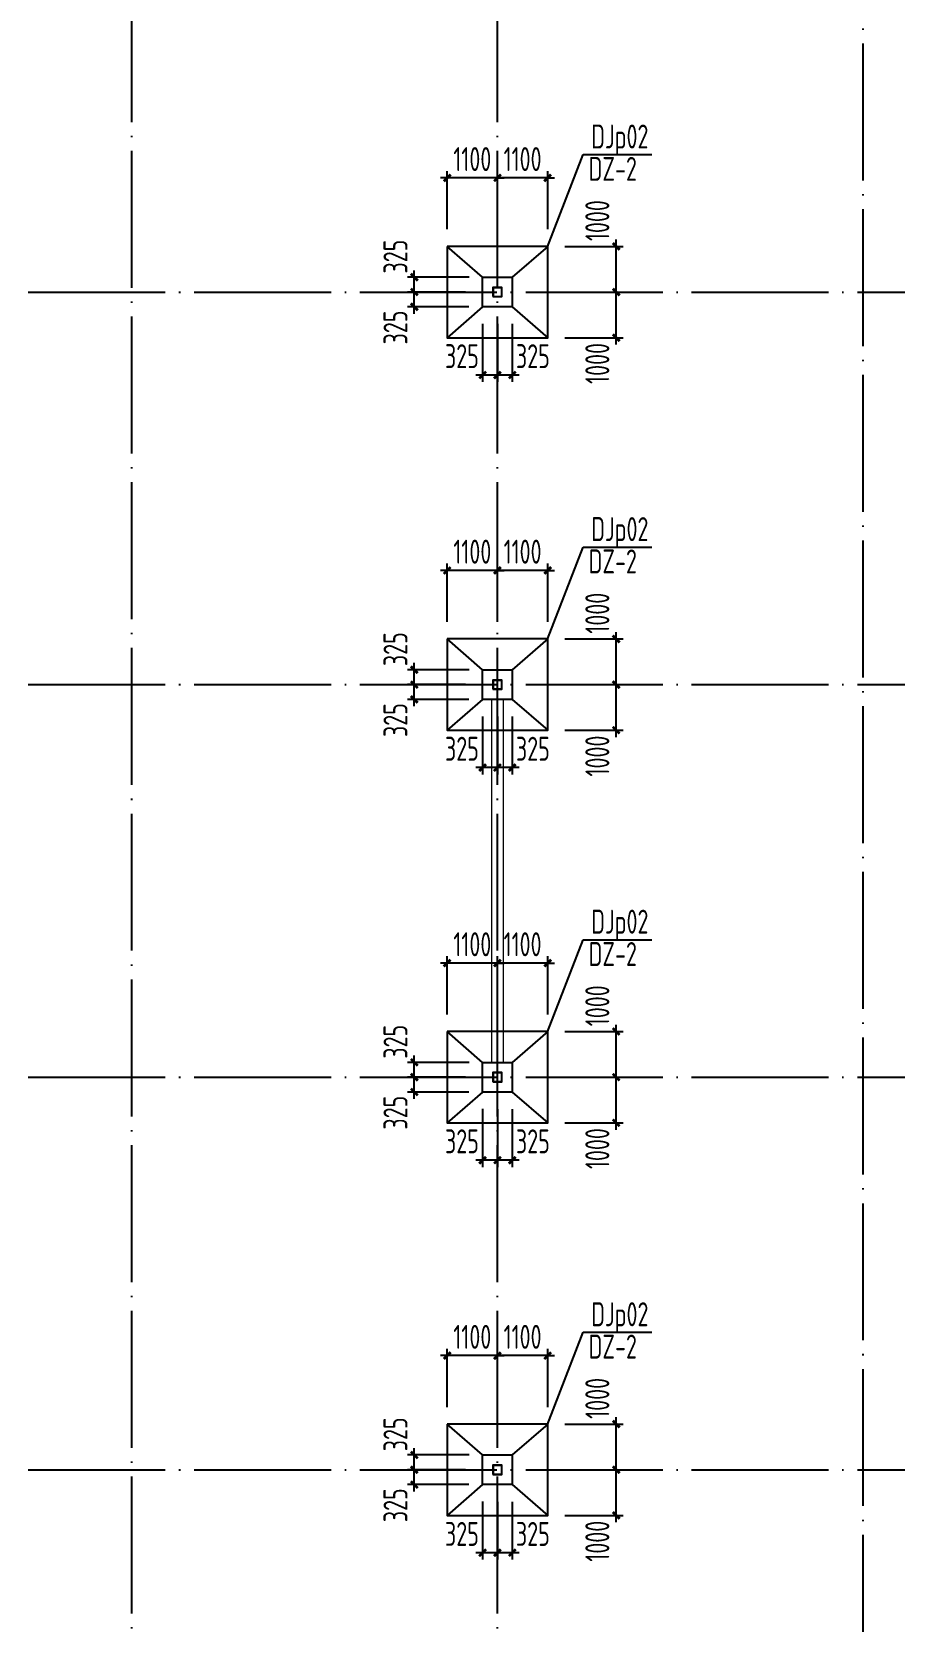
# Model space of a CAD drawing. Extents: x 899043 to 2598688, y -137197 to 211789.
# Drawn here: x 1148615 to 1167493, y 69834 to 104652 of the extents above; entities that cross this region are included whole.
import ezdxf

# ---------------------------------------------------------------- set-up
doc = ezdxf.new("R2010")
doc.units = 0
doc.header["$LTSCALE"] = 1500
doc.header["$MEASUREMENT"] = 0
doc.linetypes.add('DOTE', pattern=[2.42, 2, -0.2, 0.02, -0.2])
for name, color, linetype in [('AXIS', 3, 'Continuous'), ('BASE', 7, 'Continuous'), ('BASE_DIM', 3, 'Continuous'), ('BASE_NUM', 7, 'Continuous'), ('BASE_TEXT', 7, 'Continuous'), ('DIM', 3, 'Continuous'), ('M_Prof', 2, 'Continuous')]:
    doc.layers.add(name, color=color, linetype=linetype)
doc.layers.add('钢板标注', color=9, linetype='Continuous', lineweight=18)
doc.styles.add('TSSD_Dimension', font='Tssdeng.shx', dxfattribs={"width": 0.7, "bigfont": 'hztxt.shx'})
doc.styles.add('TSSD_Label', font='Tssdeng.shx', dxfattribs={"width": 0.7, "bigfont": 'hztxt.shx'})
doc.dimstyles.new('TSSD_150_150', dxfattribs={"dimtxt": 525, "dimasz": 150, "dimexe": 150, "dimexo": 375, "dimgap": 150, "dimtad": 1, "dimdec": 0, "dimzin": 0, "dimdsep": 46, "dimtxsty": 'TSSD_Dimension', "dimblk": 'ARCHTICK', "dimblk1": 'ARCHTICK', "dimblk2": 'ARCHTICK', "dimcen": 0, "dimdle": 150, "dimclrt": 7, "dimadec": 0, "dimazin": 0, "dimtfac": 1, "dimtdec": 0, "dimtix": 1, "dimtmove": 2, "dimatfit": 3, "dimfxl": 0, "dimtolj": 1, "dimtzin": 0, "dimarcsym": 0})

# ---------------------------------------------------------------- blocks, each defined once
blk = doc.blocks.new('A$C5AF141BB')
at = {"layer": 'AXIS', "color": 253, "linetype": 'DOTE'}
for p, q in [((8000, -5247.5), (8000, 123526.9)), ((16000, -5247.5), (16000, 123526.9)), ((24000, 123526.9), (24000, -5247.5)), ((-26941.1, 60000), (36323.2, 60000)), ((-26941.1, 51400), (36323.2, 51400)), ((-26941.1, 42800), (36323.2, 42800)), ((-26941.1, 34200), (36323.2, 34200))]:
    blk.add_line(p, q, dxfattribs=at)
blk = doc.blocks.new('A$C0BB32EA6')
at = {"layer": 'M_Prof'}
for points in [[(37900, -59500), (38100, -59500), (38100, -59300), (37900, -59300)], [(37906, -59494), (38094, -59494), (38094, -59306), (37906, -59306)], [(37900, -68100), (38100, -68100), (38100, -67900), (37900, -67900)], [(37906, -68094), (38094, -68094), (38094, -67906), (37906, -67906)], [(37900, -76700), (38100, -76700), (38100, -76500), (37900, -76500)], [(37906, -76694), (38094, -76694), (38094, -76506), (37906, -76506)], [(37900, -85300), (38100, -85300), (38100, -85100), (37900, -85100)], [(37906, -85294), (38094, -85294), (38094, -85106), (37906, -85106)]]:
    blk.add_lwpolyline(points, close=True, dxfattribs=at)
blk = doc.blocks.new('A$C2EA612DB')
at = {"layer": 'M_Prof'}
blk.add_blockref('A$C0BB32EA6', (-54000, 110765), dxfattribs=at)
blk = doc.blocks.new('_ArchTick')
at = {"color": 0, "linetype": 'ByBlock', "const_width": 0.4}
blk.add_lwpolyline([(-0.5, -0.5), (0.5, 0.5)], dxfattribs=at)
blk = doc.blocks.new('*D1433')
at = {"layer": 'BASE_DIM', "color": 0, "lineweight": -2}
for p, q in [((1158808, 101451), (1158658, 101451)), ((1158808, 100326), (1158808, 101601)), ((1159908, 101451), (1158808, 101451)), ((1159908, 100326), (1159908, 101601)), ((1159908, 101451), (1160058, 101451))]:
    blk.add_line(p, q, dxfattribs=at)
at = {"layer": 'Defpoints', "color": 0}
for p in [(1158808, 101451), (1158808, 99951), (1159908, 99951)]:
    blk.add_point(p, dxfattribs=at)
at = {"layer": 'BASE_DIM', "color": 0, "lineweight": -2, "xscale": 150, "yscale": 150, "zscale": 150}
for p, rotation in [((1158808, 101451), 359.9999997668615), ((1159908, 101451), 179.9999997668616)]:
    blk.add_blockref('_ArchTick', p, dxfattribs=dict(at, rotation=rotation))
at = {"layer": 'BASE_DIM', "color": 7, "insert": (1159358, 101863), "char_height": 525, "attachment_point": 5, "rotation": 360, "style": 'TSSD_Dimension'}
blk.add_mtext('\\A1;1100', dxfattribs=at)
blk = doc.blocks.new('*D1434')
at = {"layer": 'BASE_DIM', "color": 0, "lineweight": -2}
for p, q in [((1157708, 101451), (1157558, 101451)), ((1157708, 100326), (1157708, 101601)), ((1158808, 101451), (1157708, 101451)), ((1158808, 100326), (1158808, 101601)), ((1158808, 101451), (1158958, 101451))]:
    blk.add_line(p, q, dxfattribs=at)
at = {"layer": 'Defpoints', "color": 0}
for p in [(1157708, 101451), (1157708, 99951), (1158808, 99951)]:
    blk.add_point(p, dxfattribs=at)
at = {"layer": 'BASE_DIM', "color": 0, "lineweight": -2, "xscale": 150, "yscale": 150, "zscale": 150}
for p, rotation in [((1157708, 101451), 359.9999997668494), ((1158808, 101451), 179.9999997668494)]:
    blk.add_blockref('_ArchTick', p, dxfattribs=dict(at, rotation=rotation))
at = {"layer": 'BASE_DIM', "color": 7, "insert": (1158258, 101863), "char_height": 525, "attachment_point": 5, "rotation": 360, "style": 'TSSD_Dimension'}
blk.add_mtext('\\A1;1100', dxfattribs=at)
blk = doc.blocks.new('*D1435')
at = {"layer": 'BASE_DIM', "color": 0, "lineweight": -2}
for p, q in [((1160283, 98951), (1161558, 98951)), ((1161408, 97801), (1161408, 99101)), ((1160283, 97951), (1161558, 97951))]:
    blk.add_line(p, q, dxfattribs=at)
at = {"layer": 'Defpoints', "color": 0}
for p in [(1159908, 98951), (1161408, 98951), (1159908, 97951)]:
    blk.add_point(p, dxfattribs=at)
at = {"layer": 'BASE_DIM', "color": 0, "lineweight": -2, "xscale": 150, "yscale": 150, "zscale": 150}
for p, rotation in [((1161408, 98951), 90), ((1161408, 97951), 270)]:
    blk.add_blockref('_ArchTick', p, dxfattribs=dict(at, rotation=rotation))
at = {"layer": 'BASE_DIM', "color": 7, "insert": (1160995, 97386), "char_height": 525, "attachment_point": 5, "rotation": 90, "style": 'TSSD_Dimension'}
blk.add_mtext('\\A1;1000', dxfattribs=at)
blk = doc.blocks.new('*D1436')
at = {"layer": 'BASE_DIM', "color": 0, "lineweight": -2}
for p, q in [((1160283, 99951), (1161558, 99951)), ((1161408, 98801), (1161408, 100101)), ((1160283, 98951), (1161558, 98951))]:
    blk.add_line(p, q, dxfattribs=at)
at = {"layer": 'Defpoints', "color": 0}
for p in [(1159908, 99951), (1161408, 99951), (1159908, 98951)]:
    blk.add_point(p, dxfattribs=at)
at = {"layer": 'BASE_DIM', "color": 0, "lineweight": -2, "xscale": 150, "yscale": 150, "zscale": 150}
for p, rotation in [((1161408, 99951), 90), ((1161408, 98951), 270)]:
    blk.add_blockref('_ArchTick', p, dxfattribs=dict(at, rotation=rotation))
at = {"layer": 'BASE_DIM', "color": 7, "insert": (1160995, 100515), "char_height": 525, "attachment_point": 5, "rotation": 90, "style": 'TSSD_Dimension'}
blk.add_mtext('\\A1;1000', dxfattribs=at)
blk = doc.blocks.new('*D1437')
at = {"layer": 'Defpoints', "color": 0}
for p in [(1158808, 98626), (1159133, 98626), (1158808, 97133)]:
    blk.add_point(p, dxfattribs=at)
at = {"layer": 'DIM', "color": 0, "lineweight": -2}
for p, q in [((1158808, 98251), (1158808, 96983)), ((1159133, 98251), (1159133, 96983)), ((1159283, 97133), (1158658, 97133))]:
    blk.add_line(p, q, dxfattribs=at)
at = {"layer": 'DIM', "color": 0, "lineweight": -2, "xscale": 150, "yscale": 150, "zscale": 150}
for p, rotation in [((1158808, 97133), 179.9999997732164), ((1159133, 97133), 359.9999997732164)]:
    blk.add_blockref('_ArchTick', p, dxfattribs=dict(at, rotation=rotation))
at = {"layer": 'DIM', "color": 7, "insert": (1159584, 97546), "char_height": 525, "attachment_point": 5, "rotation": 360, "style": 'TSSD_Dimension'}
blk.add_mtext('\\A1;325', dxfattribs=at)
blk = doc.blocks.new('*D1438')
at = {"layer": 'Defpoints', "color": 0}
for p in [(1158483, 98631), (1158808, 98626), (1158483, 97133)]:
    blk.add_point(p, dxfattribs=at)
at = {"layer": 'DIM', "color": 0, "lineweight": -2}
for p, q in [((1158483, 98256), (1158483, 96983)), ((1158808, 98251), (1158808, 96983)), ((1158958, 97133), (1158333, 97133))]:
    blk.add_line(p, q, dxfattribs=at)
at = {"layer": 'DIM', "color": 0, "lineweight": -2, "xscale": 150, "yscale": 150, "zscale": 150}
for p, rotation in [((1158483, 97133), 179.9999997732164), ((1158808, 97133), 359.9999997732164)]:
    blk.add_blockref('_ArchTick', p, dxfattribs=dict(at, rotation=rotation))
at = {"layer": 'DIM', "color": 7, "insert": (1158031, 97546), "char_height": 525, "attachment_point": 5, "rotation": 360, "style": 'TSSD_Dimension'}
blk.add_mtext('\\A1;325', dxfattribs=at)
blk = doc.blocks.new('*D1439')
at = {"layer": 'Defpoints', "color": 0}
for p in [(1156988, 98951), (1158483, 98951), (1158560, 98626)]:
    blk.add_point(p, dxfattribs=at)
at = {"layer": 'DIM', "color": 0, "lineweight": -2}
for p, q in [((1158108, 98951), (1156838, 98951)), ((1156988, 98476), (1156988, 99101)), ((1158185, 98626), (1156838, 98626))]:
    blk.add_line(p, q, dxfattribs=at)
at = {"layer": 'DIM', "color": 0, "lineweight": -2, "xscale": 150, "yscale": 150, "zscale": 150}
for p, rotation in [((1156988, 98951), 90), ((1156988, 98626), 270)]:
    blk.add_blockref('_ArchTick', p, dxfattribs=dict(at, rotation=rotation))
at = {"layer": 'DIM', "color": 7, "insert": (1156576, 98174), "char_height": 525, "attachment_point": 5, "rotation": 90, "style": 'TSSD_Dimension'}
blk.add_mtext('\\A1;325', dxfattribs=at)
blk = doc.blocks.new('*D1440')
at = {"layer": 'Defpoints', "color": 0}
for p in [(1156988, 99276), (1158561, 99276), (1158483, 98951)]:
    blk.add_point(p, dxfattribs=at)
at = {"layer": 'DIM', "color": 0, "lineweight": -2}
for p, q in [((1158186, 99276), (1156838, 99276)), ((1156988, 98801), (1156988, 99426)), ((1158108, 98951), (1156838, 98951))]:
    blk.add_line(p, q, dxfattribs=at)
at = {"layer": 'DIM', "color": 0, "lineweight": -2, "xscale": 150, "yscale": 150, "zscale": 150}
for p, rotation in [((1156988, 99276), 90), ((1156988, 98951), 270)]:
    blk.add_blockref('_ArchTick', p, dxfattribs=dict(at, rotation=rotation))
at = {"layer": 'DIM', "color": 7, "insert": (1156576, 99727), "char_height": 525, "attachment_point": 5, "rotation": 90, "style": 'TSSD_Dimension'}
blk.add_mtext('\\A1;325', dxfattribs=at)
blk = doc.blocks.new('*D1441')
at = {"layer": 'BASE_DIM', "color": 0, "lineweight": -2}
for p, q in [((1158808, 91726), (1158808, 93001)), ((1159908, 91726), (1159908, 93001)), ((1158808, 92851), (1158658, 92851)), ((1159908, 92851), (1158808, 92851)), ((1159908, 92851), (1160058, 92851))]:
    blk.add_line(p, q, dxfattribs=at)
at = {"layer": 'Defpoints', "color": 0}
for p in [(1158808, 92851), (1158808, 91351), (1159908, 91351)]:
    blk.add_point(p, dxfattribs=at)
at = {"layer": 'BASE_DIM', "color": 0, "lineweight": -2, "xscale": 150, "yscale": 150, "zscale": 150}
for p, rotation in [((1158808, 92851), 359.9999997668615), ((1159908, 92851), 179.9999997668616)]:
    blk.add_blockref('_ArchTick', p, dxfattribs=dict(at, rotation=rotation))
at = {"layer": 'BASE_DIM', "color": 7, "insert": (1159358, 93263), "char_height": 525, "attachment_point": 5, "rotation": 360, "style": 'TSSD_Dimension'}
blk.add_mtext('\\A1;1100', dxfattribs=at)
blk = doc.blocks.new('*D1442')
at = {"layer": 'BASE_DIM', "color": 0, "lineweight": -2}
for p, q in [((1157708, 91726), (1157708, 93001)), ((1158808, 91726), (1158808, 93001)), ((1157708, 92851), (1157558, 92851)), ((1158808, 92851), (1157708, 92851)), ((1158808, 92851), (1158958, 92851))]:
    blk.add_line(p, q, dxfattribs=at)
at = {"layer": 'Defpoints', "color": 0}
for p in [(1157708, 92851), (1157708, 91351), (1158808, 91351)]:
    blk.add_point(p, dxfattribs=at)
at = {"layer": 'BASE_DIM', "color": 0, "lineweight": -2, "xscale": 150, "yscale": 150, "zscale": 150}
for p, rotation in [((1157708, 92851), 359.9999997668494), ((1158808, 92851), 179.9999997668494)]:
    blk.add_blockref('_ArchTick', p, dxfattribs=dict(at, rotation=rotation))
at = {"layer": 'BASE_DIM', "color": 7, "insert": (1158258, 93263), "char_height": 525, "attachment_point": 5, "rotation": 360, "style": 'TSSD_Dimension'}
blk.add_mtext('\\A1;1100', dxfattribs=at)
blk = doc.blocks.new('*D1443')
at = {"layer": 'BASE_DIM', "color": 0, "lineweight": -2}
for p, q in [((1160283, 90351), (1161558, 90351)), ((1161408, 89201), (1161408, 90501)), ((1160283, 89351), (1161558, 89351))]:
    blk.add_line(p, q, dxfattribs=at)
at = {"layer": 'Defpoints', "color": 0}
for p in [(1159908, 90351), (1161408, 90351), (1159908, 89351)]:
    blk.add_point(p, dxfattribs=at)
at = {"layer": 'BASE_DIM', "color": 0, "lineweight": -2, "xscale": 150, "yscale": 150, "zscale": 150}
for p, rotation in [((1161408, 90351), 90), ((1161408, 89351), 270)]:
    blk.add_blockref('_ArchTick', p, dxfattribs=dict(at, rotation=rotation))
at = {"layer": 'BASE_DIM', "color": 7, "insert": (1160995, 88786), "char_height": 525, "attachment_point": 5, "rotation": 90, "style": 'TSSD_Dimension'}
blk.add_mtext('\\A1;1000', dxfattribs=at)
blk = doc.blocks.new('*D1444')
at = {"layer": 'BASE_DIM', "color": 0, "lineweight": -2}
for p, q in [((1160283, 91351), (1161558, 91351)), ((1161408, 90201), (1161408, 91501)), ((1160283, 90351), (1161558, 90351))]:
    blk.add_line(p, q, dxfattribs=at)
at = {"layer": 'Defpoints', "color": 0}
for p in [(1159908, 91351), (1161408, 91351), (1159908, 90351)]:
    blk.add_point(p, dxfattribs=at)
at = {"layer": 'BASE_DIM', "color": 0, "lineweight": -2, "xscale": 150, "yscale": 150, "zscale": 150}
for p, rotation in [((1161408, 91351), 90), ((1161408, 90351), 270)]:
    blk.add_blockref('_ArchTick', p, dxfattribs=dict(at, rotation=rotation))
at = {"layer": 'BASE_DIM', "color": 7, "insert": (1160995, 91915), "char_height": 525, "attachment_point": 5, "rotation": 90, "style": 'TSSD_Dimension'}
blk.add_mtext('\\A1;1000', dxfattribs=at)
blk = doc.blocks.new('*D1445')
at = {"layer": 'Defpoints', "color": 0}
for p in [(1158808, 90026), (1159133, 90026), (1158808, 88533)]:
    blk.add_point(p, dxfattribs=at)
at = {"layer": 'DIM', "color": 0, "lineweight": -2}
for p, q in [((1158808, 89651), (1158808, 88383)), ((1159133, 89651), (1159133, 88383)), ((1159283, 88533), (1158658, 88533))]:
    blk.add_line(p, q, dxfattribs=at)
at = {"layer": 'DIM', "color": 0, "lineweight": -2, "xscale": 150, "yscale": 150, "zscale": 150}
for p, rotation in [((1158808, 88533), 179.9999997732164), ((1159133, 88533), 359.9999997732164)]:
    blk.add_blockref('_ArchTick', p, dxfattribs=dict(at, rotation=rotation))
at = {"layer": 'DIM', "color": 7, "insert": (1159584, 88946), "char_height": 525, "attachment_point": 5, "rotation": 360, "style": 'TSSD_Dimension'}
blk.add_mtext('\\A1;325', dxfattribs=at)
blk = doc.blocks.new('*D1446')
at = {"layer": 'Defpoints', "color": 0}
for p in [(1158483, 90031), (1158808, 90026), (1158483, 88533)]:
    blk.add_point(p, dxfattribs=at)
at = {"layer": 'DIM', "color": 0, "lineweight": -2}
for p, q in [((1158483, 89656), (1158483, 88383)), ((1158808, 89651), (1158808, 88383)), ((1158958, 88533), (1158333, 88533))]:
    blk.add_line(p, q, dxfattribs=at)
at = {"layer": 'DIM', "color": 0, "lineweight": -2, "xscale": 150, "yscale": 150, "zscale": 150}
for p, rotation in [((1158483, 88533), 179.9999997732164), ((1158808, 88533), 359.9999997732164)]:
    blk.add_blockref('_ArchTick', p, dxfattribs=dict(at, rotation=rotation))
at = {"layer": 'DIM', "color": 7, "insert": (1158031, 88946), "char_height": 525, "attachment_point": 5, "rotation": 360, "style": 'TSSD_Dimension'}
blk.add_mtext('\\A1;325', dxfattribs=at)
blk = doc.blocks.new('*D1383')
at = {"layer": 'Defpoints', "color": 0}
for p in [(1156988, 90351), (1158483, 90351), (1158560, 90026)]:
    blk.add_point(p, dxfattribs=at)
at = {"layer": 'DIM', "color": 0, "lineweight": -2}
for p, q in [((1158108, 90351), (1156838, 90351)), ((1156988, 89876), (1156988, 90501)), ((1158185, 90026), (1156838, 90026))]:
    blk.add_line(p, q, dxfattribs=at)
at = {"layer": 'DIM', "color": 0, "lineweight": -2, "xscale": 150, "yscale": 150, "zscale": 150}
for p, rotation in [((1156988, 90351), 90), ((1156988, 90026), 270)]:
    blk.add_blockref('_ArchTick', p, dxfattribs=dict(at, rotation=rotation))
at = {"layer": 'DIM', "color": 7, "insert": (1156576, 89574), "char_height": 525, "attachment_point": 5, "rotation": 90, "style": 'TSSD_Dimension'}
blk.add_mtext('\\A1;325', dxfattribs=at)
blk = doc.blocks.new('*D1384')
at = {"layer": 'Defpoints', "color": 0}
for p in [(1156988, 90676), (1158561, 90676), (1158483, 90351)]:
    blk.add_point(p, dxfattribs=at)
at = {"layer": 'DIM', "color": 0, "lineweight": -2}
for p, q in [((1158186, 90676), (1156838, 90676)), ((1156988, 90201), (1156988, 90826)), ((1158108, 90351), (1156838, 90351))]:
    blk.add_line(p, q, dxfattribs=at)
at = {"layer": 'DIM', "color": 0, "lineweight": -2, "xscale": 150, "yscale": 150, "zscale": 150}
for p, rotation in [((1156988, 90676), 90), ((1156988, 90351), 270)]:
    blk.add_blockref('_ArchTick', p, dxfattribs=dict(at, rotation=rotation))
at = {"layer": 'DIM', "color": 7, "insert": (1156576, 91127), "char_height": 525, "attachment_point": 5, "rotation": 90, "style": 'TSSD_Dimension'}
blk.add_mtext('\\A1;325', dxfattribs=at)
blk = doc.blocks.new('*D1385')
at = {"layer": 'BASE_DIM', "color": 0, "lineweight": -2}
for p, q in [((1158808, 83126), (1158808, 84401)), ((1159908, 83126), (1159908, 84401)), ((1158808, 84251), (1158658, 84251)), ((1159908, 84251), (1158808, 84251)), ((1159908, 84251), (1160058, 84251))]:
    blk.add_line(p, q, dxfattribs=at)
at = {"layer": 'Defpoints', "color": 0}
for p in [(1158808, 84251), (1158808, 82751), (1159908, 82751)]:
    blk.add_point(p, dxfattribs=at)
at = {"layer": 'BASE_DIM', "color": 0, "lineweight": -2, "xscale": 150, "yscale": 150, "zscale": 150}
for p, rotation in [((1158808, 84251), 359.9999997668615), ((1159908, 84251), 179.9999997668616)]:
    blk.add_blockref('_ArchTick', p, dxfattribs=dict(at, rotation=rotation))
at = {"layer": 'BASE_DIM', "color": 7, "insert": (1159358, 84663), "char_height": 525, "attachment_point": 5, "rotation": 360, "style": 'TSSD_Dimension'}
blk.add_mtext('\\A1;1100', dxfattribs=at)
blk = doc.blocks.new('*D1386')
at = {"layer": 'BASE_DIM', "color": 0, "lineweight": -2}
for p, q in [((1157708, 83126), (1157708, 84401)), ((1158808, 83126), (1158808, 84401)), ((1157708, 84251), (1157558, 84251)), ((1158808, 84251), (1157708, 84251)), ((1158808, 84251), (1158958, 84251))]:
    blk.add_line(p, q, dxfattribs=at)
at = {"layer": 'Defpoints', "color": 0}
for p in [(1157708, 84251), (1157708, 82751), (1158808, 82751)]:
    blk.add_point(p, dxfattribs=at)
at = {"layer": 'BASE_DIM', "color": 0, "lineweight": -2, "xscale": 150, "yscale": 150, "zscale": 150}
for p, rotation in [((1157708, 84251), 359.9999997668494), ((1158808, 84251), 179.9999997668494)]:
    blk.add_blockref('_ArchTick', p, dxfattribs=dict(at, rotation=rotation))
at = {"layer": 'BASE_DIM', "color": 7, "insert": (1158258, 84663), "char_height": 525, "attachment_point": 5, "rotation": 360, "style": 'TSSD_Dimension'}
blk.add_mtext('\\A1;1100', dxfattribs=at)
blk = doc.blocks.new('*D1387')
at = {"layer": 'BASE_DIM', "color": 0, "lineweight": -2}
for p, q in [((1161408, 80601), (1161408, 81901)), ((1160283, 81751), (1161558, 81751)), ((1160283, 80751), (1161558, 80751))]:
    blk.add_line(p, q, dxfattribs=at)
at = {"layer": 'Defpoints', "color": 0}
for p in [(1159908, 81751), (1161408, 81751), (1159908, 80751)]:
    blk.add_point(p, dxfattribs=at)
at = {"layer": 'BASE_DIM', "color": 0, "lineweight": -2, "xscale": 150, "yscale": 150, "zscale": 150}
for p, rotation in [((1161408, 81751), 90), ((1161408, 80751), 270)]:
    blk.add_blockref('_ArchTick', p, dxfattribs=dict(at, rotation=rotation))
at = {"layer": 'BASE_DIM', "color": 7, "insert": (1160995, 80186), "char_height": 525, "attachment_point": 5, "rotation": 90, "style": 'TSSD_Dimension'}
blk.add_mtext('\\A1;1000', dxfattribs=at)
blk = doc.blocks.new('*D1388')
at = {"layer": 'BASE_DIM', "color": 0, "lineweight": -2}
for p, q in [((1161408, 81601), (1161408, 82901)), ((1160283, 82751), (1161558, 82751)), ((1160283, 81751), (1161558, 81751))]:
    blk.add_line(p, q, dxfattribs=at)
at = {"layer": 'Defpoints', "color": 0}
for p in [(1159908, 82751), (1161408, 82751), (1159908, 81751)]:
    blk.add_point(p, dxfattribs=at)
at = {"layer": 'BASE_DIM', "color": 0, "lineweight": -2, "xscale": 150, "yscale": 150, "zscale": 150}
for p, rotation in [((1161408, 82751), 90), ((1161408, 81751), 270)]:
    blk.add_blockref('_ArchTick', p, dxfattribs=dict(at, rotation=rotation))
at = {"layer": 'BASE_DIM', "color": 7, "insert": (1160995, 83315), "char_height": 525, "attachment_point": 5, "rotation": 90, "style": 'TSSD_Dimension'}
blk.add_mtext('\\A1;1000', dxfattribs=at)
blk = doc.blocks.new('*D1389')
at = {"layer": 'Defpoints', "color": 0}
for p in [(1158808, 81426), (1159133, 81426), (1158808, 79933)]:
    blk.add_point(p, dxfattribs=at)
at = {"layer": 'DIM', "color": 0, "lineweight": -2}
for p, q in [((1158808, 81051), (1158808, 79783)), ((1159133, 81051), (1159133, 79783)), ((1159283, 79933), (1158658, 79933))]:
    blk.add_line(p, q, dxfattribs=at)
at = {"layer": 'DIM', "color": 0, "lineweight": -2, "xscale": 150, "yscale": 150, "zscale": 150}
for p, rotation in [((1158808, 79933), 179.9999997732164), ((1159133, 79933), 359.9999997732164)]:
    blk.add_blockref('_ArchTick', p, dxfattribs=dict(at, rotation=rotation))
at = {"layer": 'DIM', "color": 7, "insert": (1159584, 80346), "char_height": 525, "attachment_point": 5, "rotation": 360, "style": 'TSSD_Dimension'}
blk.add_mtext('\\A1;325', dxfattribs=at)
blk = doc.blocks.new('*D1390')
at = {"layer": 'Defpoints', "color": 0}
for p in [(1158483, 81431), (1158808, 81426), (1158483, 79933)]:
    blk.add_point(p, dxfattribs=at)
at = {"layer": 'DIM', "color": 0, "lineweight": -2}
for p, q in [((1158483, 81056), (1158483, 79783)), ((1158808, 81051), (1158808, 79783)), ((1158958, 79933), (1158333, 79933))]:
    blk.add_line(p, q, dxfattribs=at)
at = {"layer": 'DIM', "color": 0, "lineweight": -2, "xscale": 150, "yscale": 150, "zscale": 150}
for p, rotation in [((1158483, 79933), 179.9999997732164), ((1158808, 79933), 359.9999997732164)]:
    blk.add_blockref('_ArchTick', p, dxfattribs=dict(at, rotation=rotation))
at = {"layer": 'DIM', "color": 7, "insert": (1158031, 80346), "char_height": 525, "attachment_point": 5, "rotation": 360, "style": 'TSSD_Dimension'}
blk.add_mtext('\\A1;325', dxfattribs=at)
blk = doc.blocks.new('*D1391')
at = {"layer": 'Defpoints', "color": 0}
for p in [(1156988, 81751), (1158483, 81751), (1158560, 81426)]:
    blk.add_point(p, dxfattribs=at)
at = {"layer": 'DIM', "color": 0, "lineweight": -2}
for p, q in [((1156988, 81276), (1156988, 81901)), ((1158108, 81751), (1156838, 81751)), ((1158185, 81426), (1156838, 81426))]:
    blk.add_line(p, q, dxfattribs=at)
at = {"layer": 'DIM', "color": 0, "lineweight": -2, "xscale": 150, "yscale": 150, "zscale": 150}
for p, rotation in [((1156988, 81751), 90), ((1156988, 81426), 270)]:
    blk.add_blockref('_ArchTick', p, dxfattribs=dict(at, rotation=rotation))
at = {"layer": 'DIM', "color": 7, "insert": (1156576, 80974), "char_height": 525, "attachment_point": 5, "rotation": 90, "style": 'TSSD_Dimension'}
blk.add_mtext('\\A1;325', dxfattribs=at)
blk = doc.blocks.new('*D1392')
at = {"layer": 'Defpoints', "color": 0}
for p in [(1156988, 82076), (1158561, 82076), (1158483, 81751)]:
    blk.add_point(p, dxfattribs=at)
at = {"layer": 'DIM', "color": 0, "lineweight": -2}
for p, q in [((1156988, 81601), (1156988, 82226)), ((1158186, 82076), (1156838, 82076)), ((1158108, 81751), (1156838, 81751))]:
    blk.add_line(p, q, dxfattribs=at)
at = {"layer": 'DIM', "color": 0, "lineweight": -2, "xscale": 150, "yscale": 150, "zscale": 150}
for p, rotation in [((1156988, 82076), 90), ((1156988, 81751), 270)]:
    blk.add_blockref('_ArchTick', p, dxfattribs=dict(at, rotation=rotation))
at = {"layer": 'DIM', "color": 7, "insert": (1156576, 82527), "char_height": 525, "attachment_point": 5, "rotation": 90, "style": 'TSSD_Dimension'}
blk.add_mtext('\\A1;325', dxfattribs=at)
blk = doc.blocks.new('*D1393')
at = {"layer": 'BASE_DIM', "color": 0, "lineweight": -2}
for p, q in [((1158808, 75651), (1158658, 75651)), ((1158808, 74526), (1158808, 75801)), ((1159908, 75651), (1158808, 75651)), ((1159908, 74526), (1159908, 75801)), ((1159908, 75651), (1160058, 75651))]:
    blk.add_line(p, q, dxfattribs=at)
at = {"layer": 'Defpoints', "color": 0}
for p in [(1158808, 75651), (1158808, 74151), (1159908, 74151)]:
    blk.add_point(p, dxfattribs=at)
at = {"layer": 'BASE_DIM', "color": 0, "lineweight": -2, "xscale": 150, "yscale": 150, "zscale": 150}
for p, rotation in [((1158808, 75651), 359.9999997668615), ((1159908, 75651), 179.9999997668616)]:
    blk.add_blockref('_ArchTick', p, dxfattribs=dict(at, rotation=rotation))
at = {"layer": 'BASE_DIM', "color": 7, "insert": (1159358, 76063), "char_height": 525, "attachment_point": 5, "rotation": 360, "style": 'TSSD_Dimension'}
blk.add_mtext('\\A1;1100', dxfattribs=at)
blk = doc.blocks.new('*D1394')
at = {"layer": 'BASE_DIM', "color": 0, "lineweight": -2}
for p, q in [((1157708, 75651), (1157558, 75651)), ((1157708, 74526), (1157708, 75801)), ((1158808, 75651), (1157708, 75651)), ((1158808, 74526), (1158808, 75801)), ((1158808, 75651), (1158958, 75651))]:
    blk.add_line(p, q, dxfattribs=at)
at = {"layer": 'Defpoints', "color": 0}
for p in [(1157708, 75651), (1157708, 74151), (1158808, 74151)]:
    blk.add_point(p, dxfattribs=at)
at = {"layer": 'BASE_DIM', "color": 0, "lineweight": -2, "xscale": 150, "yscale": 150, "zscale": 150}
for p, rotation in [((1157708, 75651), 359.9999997668494), ((1158808, 75651), 179.9999997668494)]:
    blk.add_blockref('_ArchTick', p, dxfattribs=dict(at, rotation=rotation))
at = {"layer": 'BASE_DIM', "color": 7, "insert": (1158258, 76063), "char_height": 525, "attachment_point": 5, "rotation": 360, "style": 'TSSD_Dimension'}
blk.add_mtext('\\A1;1100', dxfattribs=at)
blk = doc.blocks.new('*D1395')
at = {"layer": 'BASE_DIM', "color": 0, "lineweight": -2}
for p, q in [((1160283, 73151), (1161558, 73151)), ((1161408, 72001), (1161408, 73301)), ((1160283, 72151), (1161558, 72151))]:
    blk.add_line(p, q, dxfattribs=at)
at = {"layer": 'Defpoints', "color": 0}
for p in [(1159908, 73151), (1161408, 73151), (1159908, 72151)]:
    blk.add_point(p, dxfattribs=at)
at = {"layer": 'BASE_DIM', "color": 0, "lineweight": -2, "xscale": 150, "yscale": 150, "zscale": 150}
for p, rotation in [((1161408, 73151), 90), ((1161408, 72151), 270)]:
    blk.add_blockref('_ArchTick', p, dxfattribs=dict(at, rotation=rotation))
at = {"layer": 'BASE_DIM', "color": 7, "insert": (1160995, 71586), "char_height": 525, "attachment_point": 5, "rotation": 90, "style": 'TSSD_Dimension'}
blk.add_mtext('\\A1;1000', dxfattribs=at)
blk = doc.blocks.new('*D1396')
at = {"layer": 'BASE_DIM', "color": 0, "lineweight": -2}
for p, q in [((1161408, 73001), (1161408, 74301)), ((1160283, 74151), (1161558, 74151)), ((1160283, 73151), (1161558, 73151))]:
    blk.add_line(p, q, dxfattribs=at)
at = {"layer": 'Defpoints', "color": 0}
for p in [(1159908, 74151), (1161408, 74151), (1159908, 73151)]:
    blk.add_point(p, dxfattribs=at)
at = {"layer": 'BASE_DIM', "color": 0, "lineweight": -2, "xscale": 150, "yscale": 150, "zscale": 150}
for p, rotation in [((1161408, 74151), 90), ((1161408, 73151), 270)]:
    blk.add_blockref('_ArchTick', p, dxfattribs=dict(at, rotation=rotation))
at = {"layer": 'BASE_DIM', "color": 7, "insert": (1160995, 74715), "char_height": 525, "attachment_point": 5, "rotation": 90, "style": 'TSSD_Dimension'}
blk.add_mtext('\\A1;1000', dxfattribs=at)
blk = doc.blocks.new('*D1397')
at = {"layer": 'Defpoints', "color": 0}
for p in [(1158808, 72826), (1159133, 72826), (1158808, 71333)]:
    blk.add_point(p, dxfattribs=at)
at = {"layer": 'DIM', "color": 0, "lineweight": -2}
for p, q in [((1158808, 72451), (1158808, 71183)), ((1159133, 72451), (1159133, 71183)), ((1159283, 71333), (1158658, 71333))]:
    blk.add_line(p, q, dxfattribs=at)
at = {"layer": 'DIM', "color": 0, "lineweight": -2, "xscale": 150, "yscale": 150, "zscale": 150}
for p, rotation in [((1158808, 71333), 179.9999997732164), ((1159133, 71333), 359.9999997732164)]:
    blk.add_blockref('_ArchTick', p, dxfattribs=dict(at, rotation=rotation))
at = {"layer": 'DIM', "color": 7, "insert": (1159584, 71746), "char_height": 525, "attachment_point": 5, "rotation": 360, "style": 'TSSD_Dimension'}
blk.add_mtext('\\A1;325', dxfattribs=at)
blk = doc.blocks.new('*D1398')
at = {"layer": 'Defpoints', "color": 0}
for p in [(1158483, 72831), (1158808, 72826), (1158483, 71333)]:
    blk.add_point(p, dxfattribs=at)
at = {"layer": 'DIM', "color": 0, "lineweight": -2}
for p, q in [((1158483, 72456), (1158483, 71183)), ((1158808, 72451), (1158808, 71183)), ((1158958, 71333), (1158333, 71333))]:
    blk.add_line(p, q, dxfattribs=at)
at = {"layer": 'DIM', "color": 0, "lineweight": -2, "xscale": 150, "yscale": 150, "zscale": 150}
for p, rotation in [((1158483, 71333), 179.9999997732164), ((1158808, 71333), 359.9999997732164)]:
    blk.add_blockref('_ArchTick', p, dxfattribs=dict(at, rotation=rotation))
at = {"layer": 'DIM', "color": 7, "insert": (1158031, 71746), "char_height": 525, "attachment_point": 5, "rotation": 360, "style": 'TSSD_Dimension'}
blk.add_mtext('\\A1;325', dxfattribs=at)
blk = doc.blocks.new('*D1399')
at = {"layer": 'Defpoints', "color": 0}
for p in [(1156988, 73151), (1158483, 73151), (1158560, 72826)]:
    blk.add_point(p, dxfattribs=at)
at = {"layer": 'DIM', "color": 0, "lineweight": -2}
for p, q in [((1158108, 73151), (1156838, 73151)), ((1156988, 72676), (1156988, 73301)), ((1158185, 72826), (1156838, 72826))]:
    blk.add_line(p, q, dxfattribs=at)
at = {"layer": 'DIM', "color": 0, "lineweight": -2, "xscale": 150, "yscale": 150, "zscale": 150}
for p, rotation in [((1156988, 73151), 90), ((1156988, 72826), 270)]:
    blk.add_blockref('_ArchTick', p, dxfattribs=dict(at, rotation=rotation))
at = {"layer": 'DIM', "color": 7, "insert": (1156576, 72374), "char_height": 525, "attachment_point": 5, "rotation": 90, "style": 'TSSD_Dimension'}
blk.add_mtext('\\A1;325', dxfattribs=at)
blk = doc.blocks.new('*D1400')
at = {"layer": 'Defpoints', "color": 0}
for p in [(1156988, 73476), (1158561, 73476), (1158483, 73151)]:
    blk.add_point(p, dxfattribs=at)
at = {"layer": 'DIM', "color": 0, "lineweight": -2}
for p, q in [((1158186, 73476), (1156838, 73476)), ((1156988, 73001), (1156988, 73626)), ((1158108, 73151), (1156838, 73151))]:
    blk.add_line(p, q, dxfattribs=at)
at = {"layer": 'DIM', "color": 0, "lineweight": -2, "xscale": 150, "yscale": 150, "zscale": 150}
for p, rotation in [((1156988, 73476), 90), ((1156988, 73151), 270)]:
    blk.add_blockref('_ArchTick', p, dxfattribs=dict(at, rotation=rotation))
at = {"layer": 'DIM', "color": 7, "insert": (1156576, 73927), "char_height": 525, "attachment_point": 5, "rotation": 90, "style": 'TSSD_Dimension'}
blk.add_mtext('\\A1;325', dxfattribs=at)

msp = doc.modelspace()

# ---------------------------------------------------------------- linework, layer by layer
at = {"layer": 'BASE'}
for p, q in [((1158482.8, 99275.6), (1157707.8, 99950.6)), ((1159907.8, 99950.6), (1159132.8, 99275.6)), ((1158482.8, 98625.6), (1157707.8, 97950.6)), ((1159132.8, 98625.6), (1159907.8, 97950.6)), ((1158482.8, 90675.6), (1157707.8, 91350.6)), ((1159907.8, 91350.6), (1159132.8, 90675.6)), ((1158482.8, 90025.6), (1157707.8, 89350.6)), ((1159132.8, 90025.6), (1159907.8, 89350.6)), ((1158482.8, 82075.6), (1157707.8, 82750.6)), ((1159907.8, 82750.6), (1159132.8, 82075.6)), ((1158482.8, 81425.6), (1157707.8, 80750.6)), ((1159132.8, 81425.6), (1159907.8, 80750.6)), ((1158482.8, 73475.6), (1157707.8, 74150.6)), ((1159907.8, 74150.6), (1159132.8, 73475.6)), ((1158482.8, 72825.6), (1157707.8, 72150.6)), ((1159132.8, 72825.6), (1159907.8, 72150.6))]:
    msp.add_line(p, q, dxfattribs=at)
for points in [[(1157707.8, 99950.6), (1157707.8, 97950.6), (1159907.8, 97950.6), (1159907.8, 99950.6)], [(1158482.8, 98625.6), (1158482.8, 99275.6), (1159132.8, 99275.6), (1159132.8, 98625.6)], [(1157707.8, 91350.6), (1157707.8, 89350.6), (1159907.8, 89350.6), (1159907.8, 91350.6)], [(1158482.8, 90025.6), (1158482.8, 90675.6), (1159132.8, 90675.6), (1159132.8, 90025.6)], [(1157707.8, 82750.6), (1157707.8, 80750.6), (1159907.8, 80750.6), (1159907.8, 82750.6)], [(1158482.8, 81425.6), (1158482.8, 82075.6), (1159132.8, 82075.6), (1159132.8, 81425.6)], [(1157707.8, 74150.6), (1157707.8, 72150.6), (1159907.8, 72150.6), (1159907.8, 74150.6)], [(1158482.8, 72825.6), (1158482.8, 73475.6), (1159132.8, 73475.6), (1159132.8, 72825.6)]]:
    msp.add_lwpolyline(points, close=True, dxfattribs=at)
at = {"layer": 'BASE_TEXT'}
for p, q in [((1159900.5, 99944.2), (1160681.7, 101962.7)), ((1160681.7, 101962.7), (1162187.9, 101962.7)), ((1159900.5, 91344.2), (1160681.7, 93362.7)), ((1160681.7, 93362.7), (1162187.9, 93362.7)), ((1159900.5, 82744.2), (1160681.7, 84762.7)), ((1160681.7, 84762.7), (1162187.9, 84762.7)), ((1159900.5, 74144.2), (1160681.7, 76162.7)), ((1160681.7, 76162.7), (1162187.9, 76162.7))]:
    msp.add_line(p, q, dxfattribs=at)
at = {"layer": '钢板标注', "color": 4, "linetype": 'ByBlock'}
for p, q in [((1158682.8, 82075.6), (1158682.8, 90025.6)), ((1158932.8, 90025.6), (1158932.8, 82075.6))]:
    msp.add_line(p, q, dxfattribs=at)

# ---------------------------------------------------------------- block references
at = {"layer": 'AXIS'}
for name, p in [('A$C5AF141BB', (1142807.8, 38950.6)), ('A$C2EA612DB', (1174807.8, 47585.6))]:
    msp.add_blockref(name, p, dxfattribs=at)

# ---------------------------------------------------------------- texts
at = {"layer": 'BASE_NUM', "style": 'TSSD_Label', "width": 0.7}
for s, p in [('DJp02', (1160859.2, 102095.3)), ('DZ-2', (1160803.4, 101386.9)), ('DJp02', (1160859.2, 93495.3)), ('DZ-2', (1160803.4, 92786.9)), ('DJp02', (1160859.2, 84895.3)), ('DZ-2', (1160803.4, 84186.9)), ('DJp02', (1160859.2, 76295.3)), ('DZ-2', (1160803.4, 75586.9))]:
    msp.add_text(s, height=525, dxfattribs=at).set_placement(p)

# ---------------------------------------------------------------- dimensions: what is measured, and where the dimension line sits
at = {"layer": 'BASE_DIM'}
for p1, p2, picture, middle in [((1158807.8, 99950.6), (1157707.8, 99950.6), '*D1434', (1158257.8, 101863.1)), ((1159907.8, 99950.6), (1158807.8, 99950.6), '*D1433', (1159357.8, 101863.1)), ((1158807.8, 91350.6), (1157707.8, 91350.6), '*D1442', (1158257.8, 93263.1)), ((1159907.8, 91350.6), (1158807.8, 91350.6), '*D1441', (1159357.8, 93263.1)), ((1158807.8, 82750.6), (1157707.8, 82750.6), '*D1386', (1158257.8, 84663.1)), ((1159907.8, 82750.6), (1158807.8, 82750.6), '*D1385', (1159357.8, 84663.1)), ((1158807.8, 74150.6), (1157707.8, 74150.6), '*D1394', (1158257.8, 76063.1)), ((1159907.8, 74150.6), (1158807.8, 74150.6), '*D1393', (1159357.8, 76063.1))]:
    dim = msp.add_aligned_dim(p1=p1, p2=p2, distance=-1500, dimstyle='TSSD_150_150', dxfattribs=at)
    dim.commit()
    dim.dimension.update_dxf_attribs({"geometry": picture, "text_midpoint": middle})
for base, p1, p2, picture, middle in [((1161407.8, 99950.6), (1159907.8, 98950.6), (1159907.8, 99950.6), '*D1436', (1160995.3, 100515.3)), ((1161407.8, 98950.6), (1159907.8, 97950.6), (1159907.8, 98950.6), '*D1435', (1160995.3, 97385.9)), ((1161407.8, 91350.6), (1159907.8, 90350.6), (1159907.8, 91350.6), '*D1444', (1160995.3, 91915.3)), ((1161407.8, 90350.6), (1159907.8, 89350.6), (1159907.8, 90350.6), '*D1443', (1160995.3, 88785.9)), ((1161407.8, 82750.6), (1159907.8, 81750.6), (1159907.8, 82750.6), '*D1388', (1160995.3, 83315.3)), ((1161407.8, 81750.6), (1159907.8, 80750.6), (1159907.8, 81750.6), '*D1387', (1160995.3, 80185.9)), ((1161407.8, 74150.6), (1159907.8, 73150.6), (1159907.8, 74150.6), '*D1396', (1160995.3, 74715.3)), ((1161407.8, 73150.6), (1159907.8, 72150.6), (1159907.8, 73150.6), '*D1395', (1160995.3, 71585.9))]:
    dim = msp.add_linear_dim(base=base, p1=p1, p2=p2, angle=90, dimstyle='TSSD_150_150', dxfattribs=at)
    dim.commit()
    dim.dimension.update_dxf_attribs({"geometry": picture, "text_midpoint": middle, "dimtype": 161})
at = {"layer": 'DIM'}
for base, p1, p2, angle, picture, middle in [((1156988.5, 99275.6), (1158482.8, 98950.6), (1158560.9, 99275.6), 90, '*D1440', (1156576, 99727.2)), ((1156988.5, 98950.6), (1158560.2, 98625.6), (1158482.8, 98950.6), 90, '*D1439', (1156576, 98174)), ((1158482.8, 97133.5), (1158807.8, 98625.6), (1158482.8, 98630.7), 180, '*D1438', (1158031.2, 97546)), ((1158807.8, 97133.5), (1159132.8, 98625.6), (1158807.8, 98625.6), 180, '*D1437', (1159584.4, 97546)), ((1156988.5, 90675.6), (1158482.8, 90350.6), (1158560.9, 90675.6), 90, '*D1384', (1156576, 91127.2)), ((1156988.5, 90350.6), (1158560.2, 90025.6), (1158482.8, 90350.6), 90, '*D1383', (1156576, 89574)), ((1158482.8, 88533.5), (1158807.8, 90025.6), (1158482.8, 90030.7), 180, '*D1446', (1158031.2, 88946)), ((1158807.8, 88533.5), (1159132.8, 90025.6), (1158807.8, 90025.6), 180, '*D1445', (1159584.4, 88946)), ((1156988.5, 82075.6), (1158482.8, 81750.6), (1158560.9, 82075.6), 90, '*D1392', (1156576, 82527.2)), ((1156988.5, 81750.6), (1158560.2, 81425.6), (1158482.8, 81750.6), 90, '*D1391', (1156576, 80974)), ((1158482.8, 79933.5), (1158807.8, 81425.6), (1158482.8, 81430.7), 180, '*D1390', (1158031.2, 80346)), ((1158807.8, 79933.5), (1159132.8, 81425.6), (1158807.8, 81425.6), 180, '*D1389', (1159584.4, 80346)), ((1156988.5, 73475.6), (1158482.8, 73150.6), (1158560.9, 73475.6), 90, '*D1400', (1156576, 73927.2)), ((1156988.5, 73150.6), (1158560.2, 72825.6), (1158482.8, 73150.6), 90, '*D1399', (1156576, 72374)), ((1158482.8, 71333.5), (1158807.8, 72825.6), (1158482.8, 72830.7), 180, '*D1398', (1158031.2, 71746)), ((1158807.8, 71333.5), (1159132.8, 72825.6), (1158807.8, 72825.6), 180, '*D1397', (1159584.4, 71746))]:
    dim = msp.add_linear_dim(base=base, p1=p1, p2=p2, angle=angle, dimstyle='TSSD_150_150', dxfattribs=at)
    dim.commit()
    dim.dimension.update_dxf_attribs({"geometry": picture, "text_midpoint": middle, "dimtype": 160})

doc.saveas('drawing.dxf')
